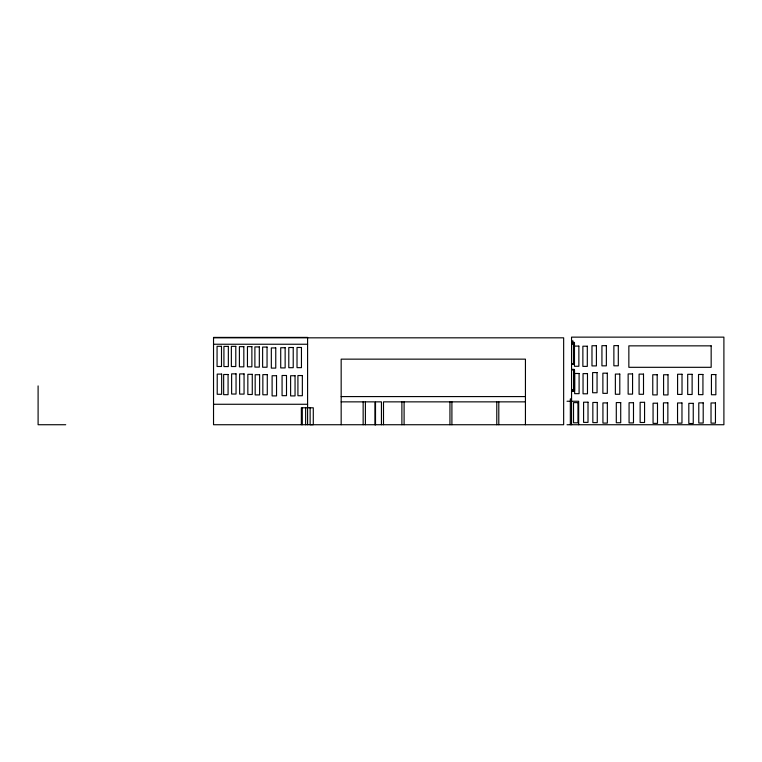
<?xml version="1.0" encoding="UTF-8"?>
<svg xmlns="http://www.w3.org/2000/svg" width="762" height="762" viewBox="0 0 762 762"><rect width="100%" height="100%" fill="white"/><g stroke="black" fill="none" stroke-linecap="round" stroke-linejoin="round"><path stroke-width="1.14" d="M213.531 337.823L563.651 337.823L563.651 424.729L213.531 424.729L213.531 337.404L307.591 337.404L307.591 424.729M571.548 340.985L573.024 340.985M571.548 341.509L572.862 341.509M571.548 342.167L572.586 342.167M571.548 342.348L574.472 342.433L574.472 363.741M571.548 343.452L573.462 343.452L573.491 364.093L571.548 364.093M571.548 343.643L573.967 343.633L573.967 363.817L571.548 363.817M571.548 343.91L573.491 343.91M213.531 344.243L307.591 344.243M571.548 369.36L574.167 369.36L574.167 389.544L571.548 389.544M571.548 369.922L573.729 369.922L573.729 390.106L571.548 390.106M571.548 390.401L574.538 390.401L574.538 370.218M571.548 390.573L573.091 390.573M571.548 390.639L573.834 390.668M573.624 390.839L571.548 390.839L572.957 390.982M571.548 391.097L573.967 391.097M341.166 396.583L525.437 396.583M571.548 398.907L570.338 398.907L570.338 424.729M567.023 401.25L578.663 401.25L578.663 424.729M341.166 401.86L374.961 401.86L374.961 424.863M525.437 401.86L383.496 401.86L383.496 424.729M213.531 404.27L307.591 404.27M65.722 424.729L38.1 424.729L38.1 385.905M567.023 424.729L723.9 424.729L723.9 337.137L571.548 337.137L571.548 424.729M573.796 343.652L573.796 363.836M573.662 343.643L573.662 363.826M525.437 424.729L525.437 359.15L341.166 359.15L341.166 424.729M498.796 401.86L498.796 424.729M496.786 401.86L496.786 424.729M451.904 401.86L451.904 424.729M449.942 401.86L449.942 424.729M404.098 401.86L404.098 424.729M401.888 401.86L401.888 424.729M381.438 424.729L381.438 401.86L375.514 401.86L375.514 424.863M365.398 401.86L365.398 424.729M363.15 401.86L363.15 424.729M310.134 407.794L310.134 424.729L313.287 424.653L313.287 407.794L301.352 407.794L301.352 424.729M305.638 407.794L305.638 424.729M302.285 407.794L302.285 424.729M618.306 345.624L613.877 345.624L613.877 365.808L618.306 365.808L618.306 345.624M596.408 345.738L591.979 345.738L591.979 365.912L596.408 365.912L596.408 345.738M606.361 345.672L601.932 345.672L601.932 365.846L606.361 365.846L606.361 345.672M711.165 345.853L628.85 345.853L628.85 367.313L711.165 367.313L711.165 345.853M578.863 346.091L574.434 346.091L574.434 366.265L578.863 366.265L578.863 346.091M587.302 346.205L582.873 346.205L582.873 366.389L587.302 366.389L587.302 346.205M221.494 346.31L217.065 346.31L217.065 366.493L221.494 366.493L221.494 346.31M228.343 346.386L223.923 346.386L223.923 366.57L228.343 366.57L228.343 346.386M235.791 346.348L231.362 346.348L231.362 366.522L235.791 366.522L235.791 346.348M243.83 346.653L239.401 346.653L239.401 366.836L243.83 366.836L243.83 346.653M251.879 346.624L247.45 346.624L247.45 366.798L251.879 366.798L251.879 346.624M259.318 346.92L254.889 346.92L254.889 367.103L259.318 367.103L259.318 346.92M267.052 347.062L262.623 347.062L262.623 367.236L267.052 367.236L267.052 347.062M293.218 347.51L288.788 347.51L288.788 367.694L293.218 367.694L293.218 347.51M301.447 347.472L297.018 347.472L297.018 367.655L301.447 367.655L301.447 347.472M285.14 347.729L280.721 347.729L280.721 367.913L285.14 367.913L285.14 347.729M275.758 347.92L271.329 347.92L271.329 368.103L275.758 368.103L275.758 347.92M597.056 372.57L592.626 372.57L592.626 392.744L597.056 392.744L597.056 372.57M607.314 373.17L602.885 373.17L602.885 393.354L607.314 393.354L607.314 373.17M579.091 373.485L574.662 373.485L574.662 393.668L579.091 393.668L579.091 373.485M587.473 373.618L583.044 373.618L583.044 393.802L587.473 393.802L587.473 373.618M236.049 373.856L231.619 373.856L231.619 394.04L236.049 394.04L236.049 373.856M244.059 373.913L239.63 373.913L239.63 394.097L244.059 394.097L244.059 373.913M632.565 373.932L628.145 373.932L628.145 394.116L632.565 394.116L632.565 373.932M221.647 374.104L217.218 374.104L217.218 394.287L221.647 394.287L221.647 374.104M619.792 374.075L615.363 374.075L615.363 394.259L619.792 394.259L619.792 374.075M643.509 374.113L639.089 374.113L639.089 394.287L643.509 394.287L643.509 374.113M252.27 374.323L247.84 374.323L247.84 394.497L252.27 394.497L252.27 374.323M682.019 374.247L677.589 374.247L677.589 394.421L682.019 394.421L682.019 374.247M692.125 374.304L687.695 374.304L687.695 394.487L692.125 394.487L692.125 374.304M228.076 374.494L223.657 374.494L223.657 394.678L228.076 394.678L228.076 374.494M702.935 374.466L698.516 374.466L698.516 394.64L702.935 394.64L702.935 374.466M267.281 374.609L262.852 374.609L262.852 394.783L267.281 394.783L267.281 374.609M715.861 374.561L711.432 374.561L711.432 394.745L715.861 394.745L715.861 374.561M259.604 374.723L255.175 374.723L255.175 394.907L259.604 394.907L259.604 374.723M657.187 374.733L652.767 374.733L652.767 394.907L657.187 394.907L657.187 374.733M668.017 374.752L663.588 374.752L663.588 394.926L668.017 394.926L668.017 374.752M286.502 375.485L282.073 375.485L282.073 395.668L286.502 395.668L286.502 375.485M302.352 375.542L297.923 375.542L297.923 395.726L302.352 395.726L302.352 375.542M276.539 375.723L272.11 375.723L272.11 395.907L276.539 395.907L276.539 375.723M295.046 375.742L290.617 375.742L290.617 395.916L295.046 395.916L295.046 375.742M588.016 402.203L583.587 402.203L583.587 422.386L588.016 422.386L588.016 402.203M644.566 402.317L640.137 402.317L640.137 422.5L644.566 422.5L644.566 402.317M597.265 402.46L592.846 402.46L592.846 422.634L597.265 422.634L597.265 402.46M577.958 402.622L573.529 402.622L573.529 422.796L577.958 422.796L577.958 402.622M620.716 402.565L616.296 402.565L616.296 422.748L620.716 422.748L620.716 402.565M633.489 402.736L629.069 402.736L629.069 422.91L633.489 422.91L633.489 402.736M607.352 402.908L602.933 402.908L602.933 423.081L607.352 423.081L607.352 402.908M667.855 402.841L663.435 402.841L663.435 423.015L667.855 423.015L667.855 402.841M703.202 402.869L698.783 402.869L698.783 423.043L703.202 423.043L703.202 402.869M715.451 402.955L711.022 402.955L711.022 423.139L715.451 423.139L715.451 402.955M681.971 402.965L677.542 402.965L677.542 423.148L681.971 423.148L681.971 402.965M657.492 403.203L653.063 403.203L653.063 423.377L657.492 423.377L657.492 403.203M693.249 403.346L688.819 403.346L688.819 423.52L693.249 423.52L693.249 403.346"/></g></svg>
